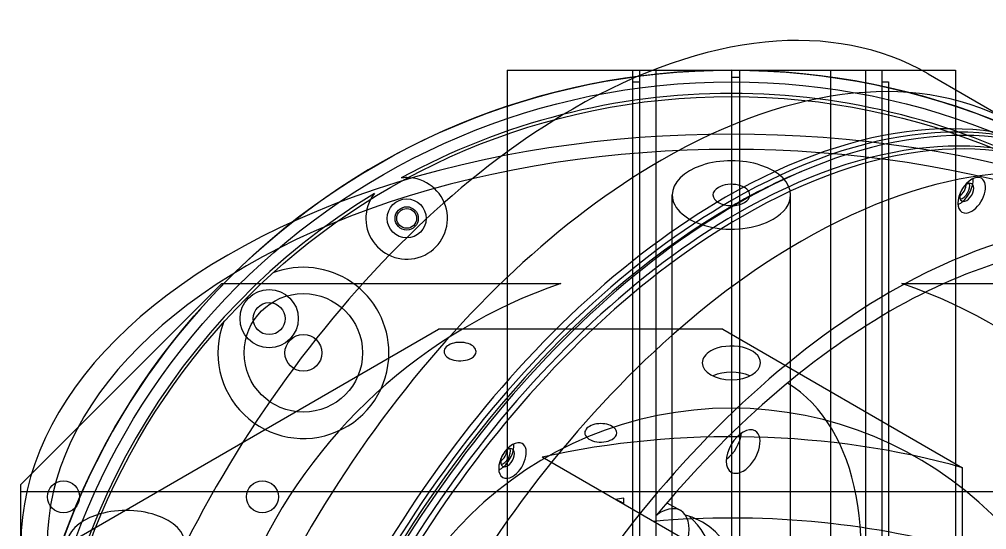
# Model space of a CAD drawing. Header units: millimetres. Extents: x 183.8 to 236.3, y 123.2 to 173.9.
# Drawn here: x 186.2 to 218.53, y 156.9 to 173.95 of the extents above; entities that cross this region are included whole.
import ezdxf

# ---------------------------------------------------------------- set-up
doc = ezdxf.new("R2010")
doc.units = ezdxf.units.MM
for name, color, linetype in [('V_08_Drums_Az_Drum_0', 7, 'CONTINUOUS'), ('V_08_Drums_Az_Drum_1', 7, 'CONTINUOUS'), ('V_08_Drums_Az_Drum_2', 7, 'CONTINUOUS'), ('V_08_Drums_Az_Drum_3', 7, 'CONTINUOUS'), ('V_08_Drums_El_Pod_Cover_L_0', 7, 'CONTINUOUS'), ('V_08_Drums_El_Pod_Cover_L_1', 7, 'CONTINUOUS'), ('V_08_Drums_El_Pod_Cover_L_2', 7, 'CONTINUOUS'), ('V_08_Drums_El_Pod_Cover_L_3', 7, 'CONTINUOUS'), ('V_08_Drums_El_Pod_Cover_R_0', 7, 'CONTINUOUS'), ('V_08_Drums_El_Pod_Cover_R_1', 7, 'CONTINUOUS'), ('V_08_Drums_El_Pod_Cover_R_2', 7, 'CONTINUOUS'), ('V_08_Drums_El_Pod_Cover_R_3', 7, 'CONTINUOUS'), ('V_08_Drums_El_Pod_Ring_L_0', 7, 'CONTINUOUS'), ('V_08_Drums_El_Pod_Ring_L_1', 7, 'CONTINUOUS'), ('V_08_Drums_El_Pod_Ring_L_2', 7, 'CONTINUOUS'), ('V_08_Drums_El_Pod_Ring_L_3', 7, 'CONTINUOUS'), ('V_08_Drums_El_Pod_Ring_R_0', 7, 'CONTINUOUS'), ('V_08_Drums_El_Pod_Ring_R_1', 7, 'CONTINUOUS'), ('V_08_Drums_El_Pod_Ring_R_2', 7, 'CONTINUOUS'), ('V_08_Drums_El_Pod_Ring_R_3', 7, 'CONTINUOUS'), ('V_08_Drums_Yoke_Plate_1', 7, 'CONTINUOUS'), ('V_08_Drums_Yoke_Plate_3', 7, 'CONTINUOUS')]:
    doc.layers.add(name, color=color, linetype=linetype)

msp = doc.modelspace()

# ---------------------------------------------------------------- linework, layer by layer
at = {"layer": 'V_08_Drums_Az_Drum_0'}
msp.add_line((186.25, 156.725), (186.25, 158.176), dxfattribs=at)
msp.add_open_spline([(186.25, 158.176), (186.845, 158.176), (188.602, 158.176), (191.432, 158.176), (195.192, 158.176), (199.695, 158.176), (204.715, 158.176), (210, 158.176), (215.285, 158.176), (220.305, 158.176), (224.808, 158.176), (228.568, 158.176), (231.398, 158.176), (233.155, 158.176), (233.75, 158.176)], degree=1, dxfattribs=at)
at = {"layer": 'V_08_Drums_Az_Drum_1'}
for centre, radius in [((210, 148.5), 23.75), ((210, 148.5), 22.87), ((195.694, 162.806), 1.979), ((195.694, 162.806), 0.616)]:
    msp.add_circle(centre, radius, dxfattribs=at)
for start, end in [(0, 110.8707), (159.1293, 0)]:
    msp.add_arc((195.694, 162.806), 2.859, start, end, dxfattribs=at)
at = {"layer": 'V_08_Drums_Az_Drum_2'}
msp.add_line((186.25, 156.725), (186.25, 158.176), dxfattribs=at)
for points in [[(186.25, 158.176), (186.399, 158.176), (186.845, 158.176), (187.583, 158.176), (188.602, 158.176), (189.89, 158.176), (191.432, 158.176), (193.206, 158.176), (195.192, 158.176), (197.364, 158.176), (199.695, 158.176), (202.156, 158.176), (204.715, 158.176), (207.341, 158.176), (210, 158.176)], [(210, 158.176), (212.659, 158.176), (215.285, 158.176), (217.844, 158.176), (220.305, 158.176), (222.636, 158.176), (224.808, 158.176), (226.794, 158.176), (228.568, 158.176), (230.11, 158.176), (231.398, 158.176), (232.417, 158.176), (233.155, 158.176), (233.601, 158.176), (233.75, 158.176)]]:
    msp.add_open_spline(points, degree=1, dxfattribs=at)
at = {"layer": 'V_08_Drums_Az_Drum_3'}
for p, q in [((208.021, 153.358), (208.021, 168.081)), ((211.979, 153.358), (211.979, 168.081))]:
    msp.add_line(p, q, dxfattribs=at)
for centre, major_axis, start_param, end_param in [((210, 156.4), (23.75, 0), 0, 3.141593), ((210, 156.4), (22.87, 0), 0, 3.141593), ((210, 168.081), (1.979, 0), 0, 3.141593), ((210, 168.081), (-0.616, 0), -3.141593, -0.785398), ((210, 168.081), (-0.616, 0), -0.785398, 0), ((210, 168.081), (1.979, 0), 3.141593, 5.497787), ((210, 168.081), (-0.616, 0), 0, -3.141593), ((210, 168.081), (1.979, 0), 5.497787, 0), ((189.769, 156.4), (1.979, 0), 0, 3.141593)]:
    msp.add_ellipse(centre, major_axis=major_axis, ratio=0.57735, start_param=start_param, end_param=end_param, dxfattribs=at)
at = {"layer": 'V_08_Drums_El_Pod_Cover_L_0'}
for p, q in [((206.924, 172.25), (207.469, 172.25)), ((206.691, 171.861), (206.924, 171.861))]:
    msp.add_line(p, q, dxfattribs=at)
for points in [[(206.924, 172.25), (206.924, 171.655), (206.924, 169.898), (206.924, 167.068), (206.924, 163.308), (206.924, 158.805), (206.924, 153.785), (206.924, 148.5), (206.924, 143.215), (206.924, 138.195), (206.924, 133.692), (206.924, 129.932), (206.924, 127.102), (206.924, 125.345), (206.924, 124.75)], [(207.469, 172.25), (207.469, 171.655), (207.469, 169.898), (207.469, 167.068), (207.469, 163.308), (207.469, 158.805), (207.469, 153.785), (207.469, 148.5), (207.469, 143.215), (207.469, 138.195), (207.469, 133.692), (207.469, 129.932), (207.469, 127.102), (207.469, 125.345), (207.469, 124.75)], [(206.691, 171.861), (206.691, 171.275), (206.691, 169.547), (206.691, 166.764), (206.691, 163.065), (206.691, 158.636), (206.691, 153.698), (206.691, 148.5), (206.691, 143.302), (206.691, 138.364), (206.691, 133.935), (206.691, 130.236), (206.691, 127.453), (206.691, 125.725), (206.691, 125.139)]]:
    msp.add_open_spline(points, degree=1, dxfattribs=at)
at = {"layer": 'V_08_Drums_El_Pod_Cover_L_1'}
for p, q in [((206.924, 172.25), (207.469, 172.25)), ((206.691, 171.861), (206.924, 171.861))]:
    msp.add_line(p, q, dxfattribs=at)
for points in [[(206.924, 172.25), (206.924, 172.101), (206.924, 171.655), (206.924, 170.917), (206.924, 169.898), (206.924, 168.61), (206.924, 167.068), (206.924, 165.294), (206.924, 163.308), (206.924, 161.136), (206.924, 158.805), (206.924, 156.344), (206.924, 153.785), (206.924, 151.159), (206.924, 148.5)], [(207.469, 172.25), (207.469, 172.101), (207.469, 171.655), (207.469, 170.917), (207.469, 169.898), (207.469, 168.61), (207.469, 167.068), (207.469, 165.294), (207.469, 163.308), (207.469, 161.136), (207.469, 158.805), (207.469, 156.344), (207.469, 153.785), (207.469, 151.159), (207.469, 148.5)], [(206.691, 171.861), (206.691, 171.714), (206.691, 171.275), (206.691, 170.55), (206.691, 169.547), (206.691, 168.28), (206.691, 166.764), (206.691, 165.018), (206.691, 163.065), (206.691, 160.929), (206.691, 158.636), (206.691, 156.216), (206.691, 153.698), (206.691, 151.116), (206.691, 148.5)]]:
    msp.add_open_spline(points, degree=1, dxfattribs=at)
at = {"layer": 'V_08_Drums_El_Pod_Cover_L_2'}
for centre, radius in [((210, 148.5), 23.75), ((199.147, 167.298), 0.331)]:
    msp.add_circle(centre, radius, dxfattribs=at)
at = {"layer": 'V_08_Drums_El_Pod_Cover_L_3'}
for centre, major_axis, start_param, end_param in [((209.807, 148.611), (-11.875, -20.568), 3.141593, 3.926991), ((210.193, 148.389), (-11.875, -20.568), 3.141593, 3.926991), ((210.193, 148.389), (-11.875, -20.568), 0, 3.141593), ((217.731, 168.247), (-0.165, -0.287), 0.424413, 2.71718), ((217.867, 168.168), (-0.165, -0.287), 0, 3.141593), ((217.867, 168.168), (-0.165, -0.287), 3.141593, 3.926991), ((217.867, 168.168), (-0.165, -0.287), 3.926991, 0), ((209.807, 148.611), (-11.875, -20.568), 3.926991, 0), ((210.193, 148.389), (-11.875, -20.568), 3.926991, 0), ((202.519, 159.306), (-0.165, -0.287), 3.926991, 0), ((202.382, 159.385), (-0.165, -0.287), 0.424413, 2.71718), ((202.519, 159.306), (-0.165, -0.287), 0, 3.141593), ((202.519, 159.306), (-0.165, -0.287), 3.141593, 3.926991)]:
    msp.add_ellipse(centre, major_axis=major_axis, ratio=0.57735, start_param=start_param, end_param=end_param, dxfattribs=at)
at = {"layer": 'V_08_Drums_El_Pod_Cover_R_0'}
for p, q in [((214.477, 172.25), (215.023, 172.25)), ((215.023, 171.861), (215.256, 171.861))]:
    msp.add_line(p, q, dxfattribs=at)
for points in [[(214.477, 172.25), (214.477, 171.655), (214.477, 169.898), (214.477, 167.068), (214.477, 163.308), (214.477, 158.805), (214.477, 153.785), (214.477, 148.5), (214.477, 143.215), (214.477, 138.195), (214.477, 133.692), (214.477, 129.932), (214.477, 127.102), (214.477, 125.345), (214.477, 124.75)], [(215.023, 172.25), (215.023, 171.655), (215.023, 169.898), (215.023, 167.068), (215.023, 163.308), (215.023, 158.805), (215.023, 153.785), (215.023, 148.5), (215.023, 143.215), (215.023, 138.195), (215.023, 133.692), (215.023, 129.932), (215.023, 127.102), (215.023, 125.345), (215.023, 124.75)], [(215.256, 171.861), (215.256, 171.275), (215.256, 169.547), (215.256, 166.764), (215.256, 163.065), (215.256, 158.636), (215.256, 153.698), (215.256, 148.5), (215.256, 143.302), (215.256, 138.364), (215.256, 133.935), (215.256, 130.236), (215.256, 127.453), (215.256, 125.725), (215.256, 125.139)]]:
    msp.add_open_spline(points, degree=1, dxfattribs=at)
at = {"layer": 'V_08_Drums_El_Pod_Cover_R_1'}
for p, q in [((214.477, 172.25), (215.023, 172.25)), ((215.023, 171.861), (215.256, 171.861))]:
    msp.add_line(p, q, dxfattribs=at)
for points in [[(214.477, 172.25), (214.477, 172.101), (214.477, 171.655), (214.477, 170.917), (214.477, 169.898), (214.477, 168.61), (214.477, 167.068), (214.477, 165.294), (214.477, 163.308), (214.477, 161.136), (214.477, 158.805), (214.477, 156.344), (214.477, 153.785), (214.477, 151.159), (214.477, 148.5)], [(215.023, 172.25), (215.023, 172.101), (215.023, 171.655), (215.023, 170.917), (215.023, 169.898), (215.023, 168.61), (215.023, 167.068), (215.023, 165.294), (215.023, 163.308), (215.023, 161.136), (215.023, 158.805), (215.023, 156.344), (215.023, 153.785), (215.023, 151.159), (215.023, 148.5)], [(215.256, 171.861), (215.256, 171.714), (215.256, 171.275), (215.256, 170.55), (215.256, 169.547), (215.256, 168.28), (215.256, 166.764), (215.256, 165.018), (215.256, 163.065), (215.256, 160.929), (215.256, 158.636), (215.256, 156.216), (215.256, 153.698), (215.256, 151.116), (215.256, 148.5)]]:
    msp.add_open_spline(points, degree=1, dxfattribs=at)
at = {"layer": 'V_08_Drums_El_Pod_Cover_R_2'}
for centre, radius in [((210, 148.5), 23.75), ((210, 148.5), 23.361), ((199.147, 167.298), 0.652), ((199.147, 167.298), 0.331)]:
    msp.add_circle(centre, radius, dxfattribs=at)
at = {"layer": 'V_08_Drums_El_Pod_Cover_R_3'}
for centre, major_axis, start_param, end_param in [((209.807, 148.611), (-11.875, -20.568), 3.141593, 3.926991), ((210.193, 148.389), (-11.875, -20.568), 3.141593, 3.926991), ((210.193, 148.389), (-11.68, -20.231), 3.141593, 3.926991), ((210.358, 148.293), (-11.68, -20.231), 3.141593, 3.926991), ((210.193, 148.389), (-11.875, -20.568), 0, 3.141593), ((210.358, 148.293), (-11.68, -20.231), 0, 3.141593), ((218.032, 168.072), (0.326, 0.565), 0, -3.141593), ((217.618, 168.312), (0.326, 0.565), -2.356194, -0.68845), ((217.618, 168.312), (0.165, 0.287), -2.356194, -0.742688), ((218.032, 168.072), (0.326, 0.565), -2.356194, 0), ((209.807, 148.611), (-11.875, -20.568), 3.926991, 0), ((217.618, 168.312), (0.165, 0.287), -2.398905, -2.356194), ((210.193, 148.389), (-11.875, -20.568), 3.926991, 0), ((217.618, 168.312), (0.326, 0.565), -2.453143, -2.356194), ((218.032, 168.072), (0.326, 0.565), -3.141593, -2.356194), ((210.193, 148.389), (-11.68, -20.231), 3.926991, 0), ((210.358, 148.293), (-11.68, -20.231), 3.926991, 0), ((202.684, 159.211), (0.326, 0.565), 0, -3.141593), ((202.269, 159.45), (0.326, 0.565), -2.356194, -0.68845), ((202.684, 159.211), (0.326, 0.565), -2.356194, 0), ((202.269, 159.45), (0.165, 0.287), -2.356194, -0.742688), ((202.269, 159.45), (0.165, 0.287), -2.398905, -2.356194), ((202.269, 159.45), (0.326, 0.565), -2.453143, -2.356194), ((202.684, 159.211), (0.326, 0.565), -3.141593, -2.356194)]:
    msp.add_ellipse(centre, major_axis=major_axis, ratio=0.57735, start_param=start_param, end_param=end_param, dxfattribs=at)
at = {"layer": 'V_08_Drums_El_Pod_Ring_L_0'}
for p, q in [((206.691, 172.25), (210, 172.25)), ((210, 172.016), (210.273, 172.016)), ((210.273, 172.25), (213.309, 172.25))]:
    msp.add_line(p, q, dxfattribs=at)
for points in [[(206.691, 172.25), (206.691, 171.673), (206.691, 169.97), (206.691, 167.224), (206.691, 163.567), (206.691, 159.179), (206.691, 154.272), (206.691, 149.084), (206.691, 143.868), (206.691, 138.877), (206.691, 134.354), (206.691, 130.518), (206.691, 127.555), (206.691, 125.611), (206.691, 124.779)], [(210, 172.25), (210, 171.655), (210, 169.898), (210, 167.068), (210, 163.308), (210, 158.805), (210, 153.785), (210, 148.5), (210, 143.215), (210, 138.195), (210, 133.692), (210, 129.932), (210, 127.102), (210, 125.345), (210, 124.75)], [(210.273, 172.25), (210.273, 171.655), (210.273, 169.898), (210.273, 167.068), (210.273, 163.308), (210.273, 158.805), (210.273, 153.785), (210.273, 148.5), (210.273, 143.215), (210.273, 138.195), (210.273, 133.692), (210.273, 129.932), (210.273, 127.102), (210.273, 125.345), (210.273, 124.75)], [(213.309, 172.25), (213.309, 171.655), (213.309, 169.898), (213.309, 167.068), (213.309, 163.308), (213.309, 158.805), (213.309, 153.785), (213.309, 148.5), (213.309, 143.215), (213.309, 138.195), (213.309, 133.692), (213.309, 129.932), (213.309, 127.102), (213.309, 125.345), (213.309, 124.75)]]:
    msp.add_open_spline(points, degree=1, dxfattribs=at)
at = {"layer": 'V_08_Drums_El_Pod_Ring_L_1'}
for p, q in [((206.691, 172.25), (210, 172.25)), ((210, 172.016), (210.273, 172.016)), ((210.273, 172.25), (213.309, 172.25))]:
    msp.add_line(p, q, dxfattribs=at)
for points in [[(206.691, 172.25), (206.691, 172.101), (206.691, 171.655), (206.691, 170.917), (206.691, 169.898), (206.691, 168.61), (206.691, 167.068), (206.691, 165.294), (206.691, 163.308), (206.691, 161.136), (206.691, 158.805), (206.691, 156.344), (206.691, 153.785), (206.691, 151.159), (206.691, 148.5)], [(210, 172.25), (210, 172.101), (210, 171.655), (210, 170.917), (210, 169.898), (210, 168.61), (210, 167.068), (210, 165.294), (210, 163.308), (210, 161.136), (210, 158.805), (210, 156.344), (210, 153.785), (210, 151.159), (210, 148.5)], [(210.273, 172.25), (210.273, 172.101), (210.273, 171.655), (210.273, 170.917), (210.273, 169.898), (210.273, 168.61), (210.273, 167.068), (210.273, 165.294), (210.273, 163.308), (210.273, 161.136), (210.273, 158.805), (210.273, 156.344), (210.273, 153.785), (210.273, 151.159), (210.273, 148.5)], [(213.309, 172.25), (213.309, 172.101), (213.309, 171.655), (213.309, 170.917), (213.309, 169.898), (213.309, 168.61), (213.309, 167.068), (213.309, 165.294), (213.309, 163.308), (213.309, 161.136), (213.309, 158.805), (213.309, 156.344), (213.309, 153.785), (213.309, 151.159), (213.309, 148.5)]]:
    msp.add_open_spline(points, degree=1, dxfattribs=at)
at = {"layer": 'V_08_Drums_El_Pod_Ring_L_2'}
msp.add_circle((210, 148.5), 23.75, dxfattribs=at)
at = {"layer": 'V_08_Drums_El_Pod_Ring_L_3'}
for centre, major_axis, start_param, end_param in [((207.66, 149.851), (-11.875, -20.568), 3.141593, 3.926991), ((210, 148.5), (-11.875, -20.568), 3.141593, 3.926991), ((210.193, 148.389), (-11.875, -20.568), 3.141593, 3.926991), ((212.34, 147.149), (-11.875, -20.568), 3.141593, 3.926991), ((207.66, 149.851), (-11.875, -20.568), 3.926991, 0), ((210, 148.5), (-11.758, -20.366), 3.786228, 3.926991), ((210, 148.5), (-11.875, -20.568), 3.926991, 0), ((210.193, 148.389), (-11.875, -20.568), 3.926991, 0), ((210, 148.5), (-11.758, -20.366), 3.926991, 5.63855), ((212.34, 147.149), (-11.875, -20.568), 0, 3.141593), ((212.34, 147.149), (-11.875, -20.568), 3.926991, 0)]:
    msp.add_ellipse(centre, major_axis=major_axis, ratio=0.57735, start_param=start_param, end_param=end_param, dxfattribs=at)
at = {"layer": 'V_08_Drums_El_Pod_Ring_R_0'}
for p, q in [((202.505, 172.25), (210, 172.25)), ((210, 172.016), (210.273, 172.016)), ((210.273, 172.25), (217.495, 172.25))]:
    msp.add_line(p, q, dxfattribs=at)
for points in [[(202.505, 172.25), (202.505, 171.655), (202.505, 169.898), (202.505, 167.068), (202.505, 163.308), (202.505, 158.805), (202.505, 153.785), (202.505, 148.5), (202.505, 143.215), (202.505, 138.195), (202.505, 133.692), (202.505, 129.932), (202.505, 127.102), (202.505, 125.345), (202.505, 124.75)], [(210, 172.25), (210, 171.655), (210, 169.898), (210, 167.068), (210, 163.308), (210, 158.805), (210, 153.785), (210, 148.5), (210, 143.215), (210, 138.195), (210, 133.692), (210, 129.932), (210, 127.102), (210, 125.345), (210, 124.75)], [(210.273, 172.25), (210.273, 171.655), (210.273, 169.898), (210.273, 167.068), (210.273, 163.308), (210.273, 158.805), (210.273, 153.785), (210.273, 148.5), (210.273, 143.215), (210.273, 138.195), (210.273, 133.692), (210.273, 129.932), (210.273, 127.102), (210.273, 125.345), (210.273, 124.75)], [(217.495, 172.25), (217.495, 171.673), (217.495, 169.97), (217.495, 167.224), (217.495, 163.567), (217.495, 159.179), (217.495, 154.272), (217.495, 149.084), (217.495, 143.868), (217.495, 138.877), (217.495, 134.354), (217.495, 130.518), (217.495, 127.555), (217.495, 125.611), (217.495, 124.779)]]:
    msp.add_open_spline(points, degree=1, dxfattribs=at)
at = {"layer": 'V_08_Drums_El_Pod_Ring_R_1'}
for p, q in [((202.505, 172.25), (210, 172.25)), ((210, 172.016), (210.273, 172.016)), ((210.273, 172.25), (217.495, 172.25))]:
    msp.add_line(p, q, dxfattribs=at)
for points in [[(202.505, 172.25), (202.505, 172.101), (202.505, 171.655), (202.505, 170.917), (202.505, 169.898), (202.505, 168.61), (202.505, 167.068), (202.505, 165.294), (202.505, 163.308), (202.505, 161.136), (202.505, 158.805), (202.505, 156.344), (202.505, 153.785), (202.505, 151.159), (202.505, 148.5)], [(210, 172.25), (210, 172.101), (210, 171.655), (210, 170.917), (210, 169.898), (210, 168.61), (210, 167.068), (210, 165.294), (210, 163.308), (210, 161.136), (210, 158.805), (210, 156.344), (210, 153.785), (210, 151.159), (210, 148.5)], [(210.273, 172.25), (210.273, 172.101), (210.273, 171.655), (210.273, 170.917), (210.273, 169.898), (210.273, 168.61), (210.273, 167.068), (210.273, 165.294), (210.273, 163.308), (210.273, 161.136), (210.273, 158.805), (210.273, 156.344), (210.273, 153.785), (210.273, 151.159), (210.273, 148.5)], [(217.495, 172.25), (217.495, 172.101), (217.495, 171.655), (217.495, 170.917), (217.495, 169.898), (217.495, 168.61), (217.495, 167.068), (217.495, 165.294), (217.495, 163.308), (217.495, 161.136), (217.495, 158.805), (217.495, 156.344), (217.495, 153.785), (217.495, 151.159), (217.495, 148.5)]]:
    msp.add_open_spline(points, degree=1, dxfattribs=at)
at = {"layer": 'V_08_Drums_El_Pod_Ring_R_2'}
msp.add_circle((199.147, 167.298), 0.389, dxfattribs=at)
for centre, radius, start, end in [((210, 148.5), 23.75, 90, -92.819), ((210, 148.5), 23.75, -87.181, 90), ((210, 148.5), 22.971, 90, 118.7022), ((210, 148.5), 22.971, 90, 118.7022), ((210, 148.5), 22.971, 61.2978, 90), ((210, 148.5), 22.971, 61.2978, 90), ((199.147, 167.298), 1.363, 142.4449, 90), ((199.147, 167.298), 1.363, 90, 97.5551), ((210, 148.5), 22.971, 121.2978, 178.7022), ((210, 148.5), 22.971, 121.2978, 178.7022), ((210, 148.5), 12.459, 90, -92.7741), ((210, 148.5), 12.459, -87.2259, 90)]:
    msp.add_arc(centre, radius, start, end, dxfattribs=at)
at = {"layer": 'V_08_Drums_El_Pod_Ring_R_3'}
for p, q in [((216.575, 172.128), (221.875, 169.068)), ((207.847, 157.803), (208.307, 157.538))]:
    msp.add_line(p, q, dxfattribs=at)
for centre, major_axis, start_param, end_param in [((204.7, 151.56), (-11.875, -20.568), 3.141593, 3.926991), ((204.7, 151.56), (-11.875, -20.568), 3.926991, 0), ((210, 148.5), (-11.875, -20.568), 3.141593, 3.926991), ((210.193, 148.389), (-11.875, -20.568), 3.141593, 3.926991), ((210, 148.5), (-11.758, -20.366), 3.786228, 3.926991), ((210, 148.5), (-11.875, -20.568), 3.926991, 0), ((215.3, 145.44), (-11.875, -20.568), 3.141593, 3.926991), ((210.193, 148.389), (-11.875, -20.568), 3.926991, 0), ((210, 148.5), (-11.758, -20.366), 3.926991, 5.63855), ((215.3, 145.44), (-11.486, -19.894), 3.426043, 3.926991), ((215.3, 145.44), (-11.875, -20.568), 0.834598, 3.141593), ((215.3, 145.44), (-11.875, -20.568), 3.926991, 0), ((205.113, 151.321), (-11.486, -19.894), 0.459433, 2.593262), ((215.3, 145.44), (-11.486, -19.894), 3.926991, 4.427939), ((205.526, 151.083), (-6.23, -10.79), 0.833815, 3.121828), ((210.393, 159.512), (0.399, 0.691), 0, -3.141593), ((209.772, 159.871), (0.399, 0.691), -2.250407, -0.891186), ((210.393, 159.512), (0.399, 0.691), -2.356194, 0), ((210.393, 159.512), (0.399, 0.691), -3.141593, -2.356194), ((207.625, 156.358), (-0.681, -1.18), 0, 3.141593), ((207.625, 156.358), (-0.681, -1.18), 3.926991, 4.058853), ((207.625, 156.358), (-0.681, -1.18), 3.141593, 3.926991), ((204.7, 151.56), (-3.504, -6.069), 0.118126, 3.023467), ((205.526, 151.083), (-3.504, -6.069), 0, 3.141593), ((205.526, 151.083), (-3.504, -6.069), 3.141593, 3.291823)]:
    msp.add_ellipse(centre, major_axis=major_axis, ratio=0.57735, start_param=start_param, end_param=end_param, dxfattribs=at)
at = {"layer": 'V_08_Drums_Yoke_Plate_1'}
for p, q in [((192.968, 165.125), (186.25, 158.407)), ((192.968, 165.125), (204.3, 165.125)), ((215.7, 165.125), (227.032, 165.125)), ((186.25, 138.593), (186.25, 158.407))]:
    msp.add_line(p, q, dxfattribs=at)
for centre, radius in [((194.55, 163.95), 0.974), ((194.55, 163.95), 0.534), ((187.675, 158), 0.534), ((194.325, 158), 0.534)]:
    msp.add_circle(centre, radius, dxfattribs=at)
for start, end in [(108.9246, 156.0835), (23.9165, 71.0754)]:
    msp.add_arc((210, 148.5), 17.575, start, end, dxfattribs=at)
at = {"layer": 'V_08_Drums_Yoke_Plate_3'}
for p, q in [((186.201, 155.509), (200.212, 163.598)), ((209.712, 163.598), (200.212, 163.598)), ((209.712, 163.598), (217.725, 158.972)), ((226.398, 146.207), (203.678, 159.325)), ((217.725, 156.257), (217.725, 158.972)), ((206.402, 157.753), (206.402, 157.949))]:
    msp.add_line(p, q, dxfattribs=at)
for centre, major_axis, start_param, end_param in [((200.931, 162.85), (0.534, 0), 0, 3.141593), ((210, 162.473), (-0.974, 0), -3.141593, -0.785398), ((200.931, 162.85), (0.534, 0), 3.141593, 5.497787), ((200.931, 162.85), (0.534, 0), 5.497787, 0), ((210, 162.473), (-0.974, 0), -0.785398, 0), ((210, 162.473), (-0.974, 0), 0, -3.141593), ((210, 161.598), (-0.974, 0), -2.250407, -0.891186), ((205.634, 160.135), (0.534, 0), 0, 3.141593), ((210, 149.857), (17.575, 0), 1.115696, 1.938772), ((205.634, 160.135), (0.534, 0), 3.141593, 5.497787), ((205.634, 160.135), (0.534, 0), 5.497787, 0), ((210, 148.017), (17.575, 0), 1.777004, 1.793285), ((205.634, 157.42), (0.974, 0), 0.662248, 1.006713), ((210, 147.143), (17.575, 0), 1.115696, 1.719433)]:
    msp.add_ellipse(centre, major_axis=major_axis, ratio=0.57735, start_param=start_param, end_param=end_param, dxfattribs=at)

doc.saveas('drawing.dxf')
